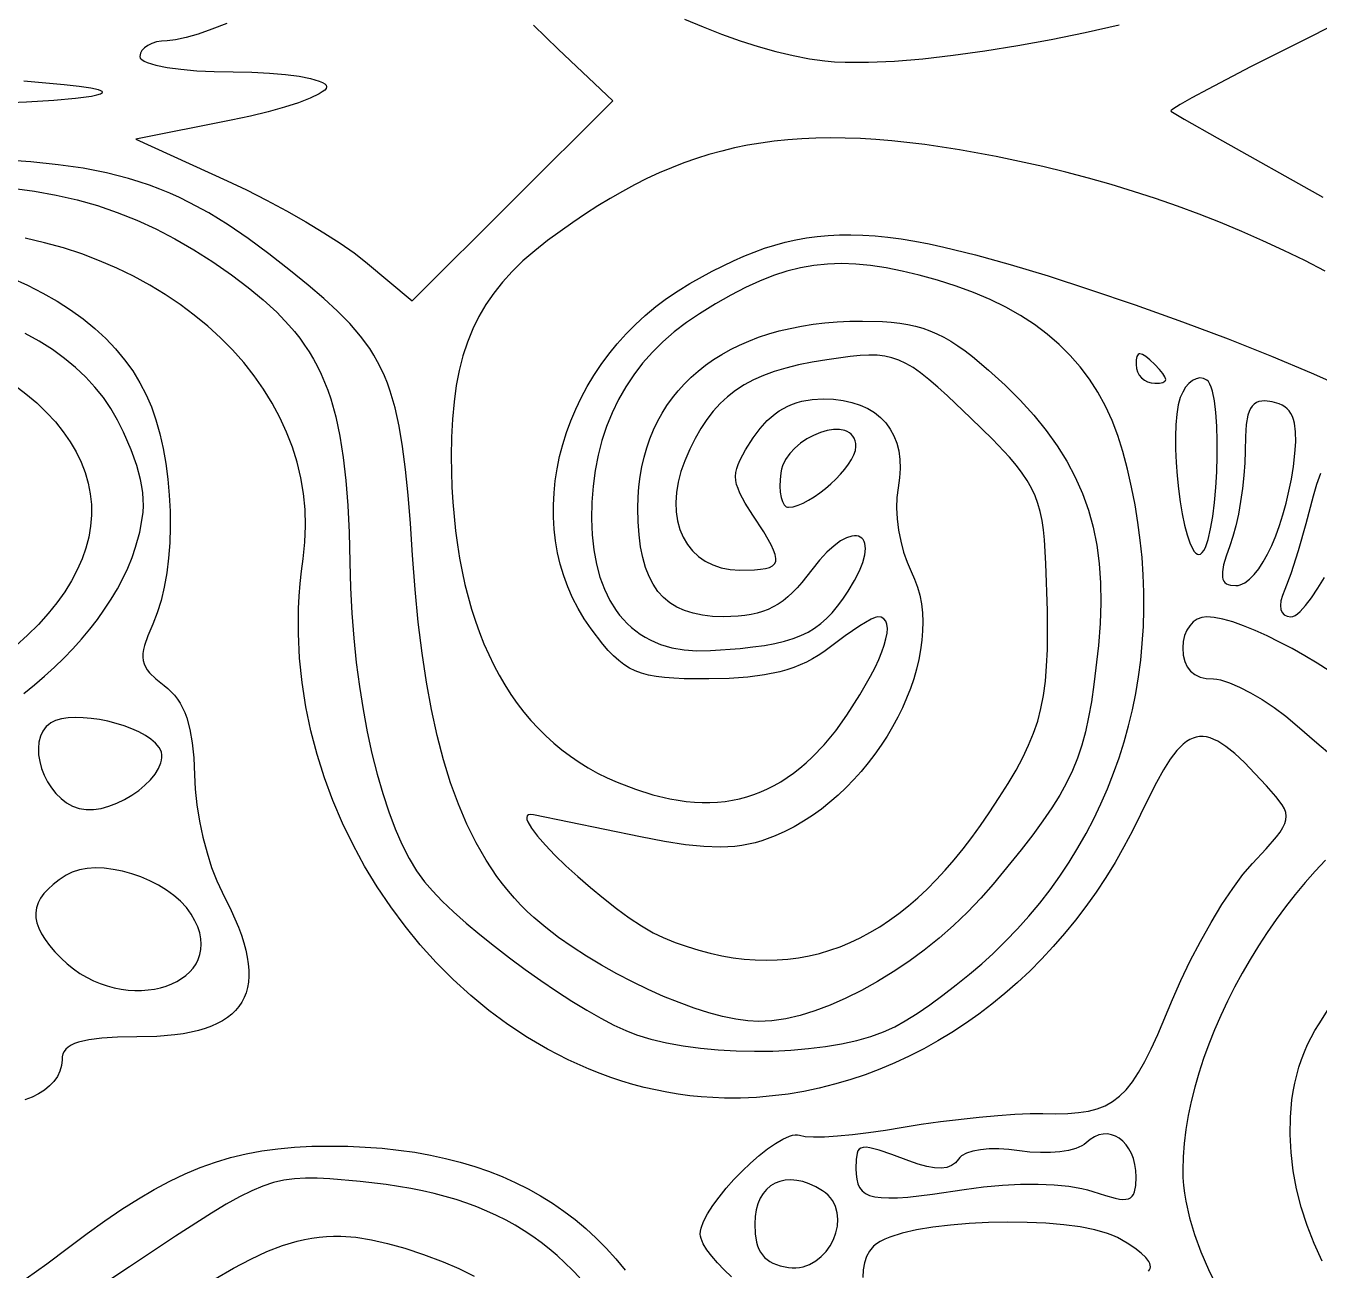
# Model space of a CAD drawing. Header units: millimetres. Extents: x -4.46 to 4.46, y -4.6 to 4.42.
# Drawn here: x 1.621 to 2.774, y -1.194 to -0.084 of the extents above; entities that cross this region are included whole.
import ezdxf

# ---------------------------------------------------------------- set-up
doc = ezdxf.new("R2010")
doc.units = ezdxf.units.MM

msp = doc.modelspace()

# ---------------------------------------------------------------- linework, layer by layer
at = {"flags": 128}
for points in [[(2.208296, -0.077831), (2.224797, -0.084803), (2.241345, -0.091246), (2.257793, -0.097093), (2.273993, -0.102281), (2.289796, -0.106743), (2.305054, -0.110415), (2.319618, -0.113232), (2.333341, -0.115128), (2.342028, -0.115862), (2.351443, -0.116299), (2.372286, -0.116315), (2.395524, -0.115243), (2.420808, -0.113151), (2.447791, -0.110107), (2.476124, -0.106177), (2.50546, -0.101429), (2.535451, -0.09593), (2.565749, -0.089748), (2.596006, -0.08295)], [(2.814966, -0.069353), (2.760216, -0.096961), (2.713237, -0.120514), (2.675319, -0.140272), (2.660968, -0.14808), (2.650335, -0.154162), (2.643905, -0.15826), (2.642417, -0.159484), (2.642161, -0.160114), (2.654003, -0.167115), (2.68352, -0.183879), (2.777786, -0.236656)], [(1.799832, -0.081815), (1.786591, -0.086948), (1.774388, -0.091168), (1.763474, -0.094348), (1.754106, -0.096362), (1.746536, -0.097086), (1.741651, -0.097399), (1.737095, -0.098239), (1.732968, -0.099547), (1.729367, -0.101267), (1.726394, -0.10334), (1.724147, -0.105711), (1.722726, -0.108321), (1.72223, -0.111114), (1.722657, -0.112542), (1.723912, -0.113928), (1.725954, -0.115263), (1.728741, -0.116542), (1.736392, -0.118902), (1.746537, -0.120954), (1.758853, -0.122644), (1.773013, -0.123919), (1.788692, -0.124723), (1.805564, -0.125003), (1.822303, -0.125272), (1.83792, -0.126043), (1.852072, -0.127262), (1.864418, -0.128876), (1.874615, -0.13083), (1.882321, -0.133071), (1.885134, -0.134282), (1.887196, -0.135545), (1.888465, -0.136852), (1.888897, -0.138197), (1.888455, -0.139627), (1.887159, -0.141187), (1.885052, -0.142862), (1.882178, -0.144638), (1.874303, -0.148425), (1.863885, -0.152428), (1.851271, -0.156523), (1.836813, -0.160586), (1.820859, -0.164495), (1.803758, -0.168128), (1.718619, -0.184878), (1.800286, -0.222128), (1.817541, -0.230319), (1.835283, -0.23934), (1.853005, -0.248894), (1.870202, -0.258687), (1.886368, -0.268421), (1.900997, -0.2778), (1.913582, -0.286528), (1.923619, -0.294308), (1.965286, -0.329239), (2.144355, -0.150683), (2.095439, -0.104531)], [(2.095439, -0.104531), (2.073527, -0.083148)], [(1.59277, -0.152962), (1.621094, -0.151721), (1.645367, -0.150204), (1.664927, -0.148461), (1.679108, -0.146541), (1.683973, -0.145529), (1.687245, -0.144492), (1.68884, -0.143435), (1.688982, -0.142901), (1.688675, -0.142364), (1.687546, -0.141708), (1.685466, -0.141026), (1.678569, -0.139588), (1.668223, -0.138061), (1.654665, -0.136457), (1.618866, -0.133062)], [(2.779943, -0.302827), (2.761527, -0.293363), (2.742978, -0.284296), (2.724288, -0.27562), (2.705451, -0.267331), (2.686458, -0.259426), (2.6673, -0.2519), (2.647972, -0.244748), (2.628464, -0.237966), (2.60877, -0.23155), (2.58888, -0.225496), (2.568789, -0.2198), (2.548487, -0.214456), (2.527968, -0.209462), (2.507222, -0.204812), (2.486244, -0.200503), (2.453521, -0.194536), (2.422529, -0.189859), (2.393116, -0.186498), (2.378955, -0.185321), (2.365133, -0.184483), (2.35163, -0.183989), (2.338428, -0.183842), (2.325508, -0.184045), (2.312851, -0.184602), (2.300438, -0.185516), (2.288251, -0.186792), (2.276271, -0.188432), (2.264478, -0.19044), (2.252855, -0.19282), (2.241382, -0.195575), (2.23004, -0.198708), (2.218811, -0.202224), (2.207676, -0.206125), (2.196616, -0.210416), (2.185611, -0.215099), (2.174644, -0.220179), (2.163696, -0.225658), (2.152747, -0.23154), (2.141779, -0.23783), (2.130774, -0.24453), (2.119711, -0.251643), (2.108573, -0.259174), (2.085994, -0.275503), (2.074568, -0.284505), (2.064075, -0.293631), (2.054489, -0.302941), (2.045781, -0.312494), (2.037925, -0.322351), (2.030895, -0.332572), (2.024664, -0.343218), (2.019204, -0.354348), (2.014489, -0.366023), (2.010493, -0.378303), (2.007188, -0.391248), (2.004547, -0.404919), (2.002544, -0.419375), (2.001151, -0.434677), (2.000343, -0.450884), (2.000091, -0.468058), (2.000255, -0.481902), (2.000719, -0.495463), (2.001482, -0.50874), (2.002544, -0.521728), (2.003902, -0.534427), (2.005555, -0.546834), (2.007503, -0.558945), (2.009744, -0.57076), (2.012276, -0.582275), (2.015099, -0.593488), (2.018212, -0.604396), (2.021612, -0.614998), (2.0253, -0.62529), (2.029273, -0.63527), (2.03353, -0.644936), (2.03807, -0.654286), (2.042893, -0.663316), (2.047996, -0.672025), (2.053378, -0.68041), (2.059039, -0.688469), (2.064977, -0.696199), (2.07119, -0.703598), (2.077678, -0.710663), (2.084439, -0.717392), (2.091472, -0.723783), (2.098776, -0.729833), (2.106349, -0.735539), (2.114191, -0.7409), (2.1223, -0.745912), (2.130674, -0.750574), (2.139314, -0.754883), (2.148216, -0.758836), (2.164398, -0.76506), (2.180048, -0.76998), (2.195184, -0.773589), (2.202565, -0.774901), (2.209824, -0.775884), (2.216963, -0.776536), (2.223984, -0.776858), (2.23089, -0.776849), (2.237683, -0.776508), (2.244365, -0.775834), (2.250937, -0.774827), (2.257403, -0.773487), (2.263765, -0.771812), (2.270024, -0.769802), (2.276183, -0.767456), (2.282244, -0.764774), (2.288209, -0.761755), (2.29408, -0.758398), (2.29986, -0.754704), (2.30555, -0.75067), (2.311154, -0.746297), (2.316672, -0.741584), (2.322108, -0.73653), (2.332739, -0.725398), (2.343066, -0.712895), (2.353105, -0.699017)], [(2.483564, -0.911572), (2.494636, -0.900748), (2.505249, -0.889636), (2.5154, -0.878245), (2.525086, -0.866585), (2.534307, -0.854661), (2.543058, -0.842484), (2.551339, -0.830061), (2.559148, -0.8174), (2.566482, -0.80451), (2.573338, -0.791398), (2.579716, -0.778074), (2.585612, -0.764545), (2.591025, -0.75082), (2.595953, -0.736907), (2.600393, -0.722813), (2.604343, -0.708548), (2.607802, -0.694119), (2.610766, -0.679535), (2.613235, -0.664804), (2.615205, -0.649935), (2.616675, -0.634934), (2.617642, -0.619812), (2.618105, -0.604575), (2.618062, -0.589232), (2.617509, -0.573792), (2.616446, -0.558263), (2.614869, -0.542652), (2.612777, -0.526968), (2.610168, -0.51122), (2.60704, -0.495415), (2.60339, -0.479562), (2.599216, -0.463669), (2.594797, -0.44948), (2.589632, -0.43595), (2.583712, -0.423068), (2.577027, -0.410828), (2.569569, -0.399221), (2.561329, -0.388237), (2.552296, -0.377868), (2.542463, -0.368107), (2.531819, -0.358944), (2.520356, -0.35037), (2.508064, -0.342378), (2.494935, -0.334958), (2.480959, -0.328103), (2.466126, -0.321803), (2.450428, -0.31605), (2.433855, -0.310836), (2.417701, -0.30638), (2.402449, -0.302694), (2.38799, -0.299794), (2.374212, -0.297695), (2.361004, -0.296413), (2.348255, -0.295964), (2.335853, -0.296363), (2.323689, -0.297626), (2.311649, -0.299768), (2.299625, -0.302805), (2.287504, -0.306753), (2.275175, -0.311627), (2.262528, -0.317443), (2.249451, -0.324216), (2.235833, -0.331962), (2.221564, -0.340697), (2.209949, -0.348518), (2.199065, -0.356852), (2.188916, -0.365692), (2.179505, -0.375032), (2.170835, -0.384866), (2.162909, -0.395188), (2.15573, -0.405991), (2.149303, -0.41727), (2.14363, -0.429018), (2.138714, -0.441229), (2.13456, -0.453896), (2.131169, -0.467014), (2.128546, -0.480575), (2.126693, -0.494575), (2.125615, -0.509007), (2.125314, -0.523864), (2.125851, -0.538127), (2.12728, -0.551555), (2.129584, -0.564129), (2.132745, -0.575831), (2.136748, -0.586641), (2.141574, -0.596542), (2.147208, -0.605513), (2.150322, -0.609645), (2.153631, -0.613537), (2.157134, -0.617188), (2.160828, -0.620596), (2.164711, -0.623756), (2.168782, -0.626669), (2.173037, -0.62933), (2.177474, -0.631738), (2.182093, -0.633891), (2.18689, -0.635786), (2.191863, -0.63742), (2.197011, -0.638792), (2.20782, -0.640739), (2.219302, -0.641607), (2.231439, -0.641378), (2.257818, -0.639339), (2.269212, -0.638092), (2.279535, -0.636639), (2.288881, -0.63494), (2.297344, -0.632952), (2.305019, -0.630636), (2.312001, -0.627951), (2.318384, -0.624854), (2.324262, -0.621307), (2.329731, -0.617267), (2.334884, -0.612694), (2.339816, -0.607547), (2.344621, -0.601785), (2.349394, -0.595367), (2.35423, -0.588253), (2.359961, -0.578807), (2.364276, -0.570242), (2.367256, -0.562605), (2.368984, -0.555944), (2.36954, -0.550305), (2.369007, -0.545736), (2.368358, -0.543868), (2.367466, -0.542285), (2.366343, -0.540994), (2.364999, -0.539999), (2.363444, -0.539308), (2.361688, -0.538926), (2.359741, -0.538859), (2.357613, -0.539113), (2.352857, -0.540607), (2.347502, -0.543456), (2.341628, -0.547707), (2.335318, -0.553408), (2.328654, -0.560607), (2.321716, -0.56935), (2.312992, -0.580428), (2.308753, -0.585211), (2.304547, -0.589516), (2.300337, -0.593364), (2.296085, -0.596773), (2.291756, -0.599764), (2.28731, -0.602357), (2.282712, -0.60457), (2.277924, -0.606425), (2.272909, -0.60794), (2.26763, -0.609135), (2.26205, -0.61003), (2.256132, -0.610645), (2.243133, -0.611114), (2.23332, -0.610782), (2.224248, -0.609773), (2.215901, -0.608069), (2.208264, -0.605651), (2.201324, -0.6025), (2.195064, -0.598598), (2.189471, -0.593925), (2.184529, -0.588463), (2.180224, -0.582193), (2.17654, -0.575097), (2.173464, -0.567156), (2.170981, -0.55835), (2.169075, -0.548662), (2.167731, -0.538072), (2.166936, -0.526563), (2.166675, -0.514114), (2.166897, -0.504534), (2.167561, -0.495192), (2.168661, -0.486094), (2.170192, -0.477243), (2.172149, -0.468643), (2.174527, -0.4603), (2.17732, -0.452216), (2.180524, -0.444397), (2.184133, -0.436846), (2.188142, -0.429569), (2.192546, -0.422569), (2.19734, -0.41585), (2.202518, -0.409418), (2.208076, -0.403275), (2.214009, -0.397427), (2.22031, -0.391878), (2.226976, -0.386632), (2.234, -0.381693), (2.241378, -0.377066), (2.249105, -0.372754), (2.257175, -0.368763), (2.265583, -0.365097), (2.274324, -0.361759), (2.283393, -0.358754), (2.292785, -0.356087), (2.302495, -0.353762), (2.312517, -0.351782), (2.322846, -0.350153), (2.333478, -0.348879), (2.344406, -0.347963), (2.355626, -0.34741), (2.367133, -0.347225), (2.384749, -0.347661), (2.39273, -0.348246), (2.400252, -0.349111), (2.407382, -0.350283), (2.414189, -0.351788), (2.420741, -0.353653), (2.427107, -0.355906), (2.433354, -0.358571), (2.439551, -0.361677), (2.445767, -0.365249), (2.452068, -0.369315), (2.458525, -0.373901), (2.465205, -0.379033), (2.479508, -0.391044), (2.494199, -0.404467), (2.507633, -0.417858), (2.519833, -0.43128), (2.530825, -0.444794), (2.540634, -0.458462), (2.549284, -0.472347), (2.556799, -0.486509), (2.563204, -0.50101), (2.568524, -0.515912), (2.572784, -0.531277), (2.576008, -0.547166), (2.578221, -0.563642), (2.579447, -0.580766), (2.579711, -0.598599), (2.579038, -0.617204), (2.577452, -0.636642), (2.573426, -0.671699), (2.571216, -0.686898), (2.568747, -0.700835), (2.565921, -0.713732), (2.562642, -0.725806), (2.558813, -0.737279), (2.554338, -0.748369), (2.549119, -0.759296), (2.543061, -0.77028), (2.536066, -0.78154), (2.528038, -0.793296), (2.51888, -0.805767), (2.508496, -0.819174), (2.483661, -0.849669), (2.472566, -0.862366), (2.460753, -0.874658), (2.448319, -0.886488), (2.435362, -0.897799), (2.421979, -0.908534), (2.408268, -0.918635), (2.394326, -0.928045), (2.380251, -0.936708), (2.36614, -0.944565), (2.352091, -0.95156), (2.3382, -0.957636), (2.324567, -0.962736), (2.311288, -0.966802), (2.29846, -0.969776), (2.286181, -0.971603), (2.280279, -0.972068), (2.27455, -0.972225), (2.26472, -0.971706), (2.253894, -0.970193), (2.242209, -0.967746), (2.229799, -0.96443), (2.216801, -0.960307), (2.20335, -0.955439), (2.189584, -0.94989), (2.175636, -0.943721), (2.161645, -0.936997), (2.147744, -0.929778), (2.134071, -0.922129), (2.120761, -0.914112), (2.107949, -0.905789), (2.095773, -0.897223), (2.084368, -0.888477), (2.073869, -0.879614), (2.067898, -0.874097), (2.062112, -0.868339), (2.056509, -0.862332), (2.051088, -0.856073), (2.045845, -0.849555), (2.04078, -0.842773), (2.031177, -0.828397), (2.022262, -0.812902), (2.014021, -0.796244), (2.006441, -0.77838), (1.999506, -0.759268), (1.993203, -0.738865), (1.987517, -0.717127), (1.982433, -0.694011), (1.977937, -0.669475), (1.974016, -0.643476), (1.970653, -0.61597), (1.967836, -0.586914), (1.96555, -0.556267), (1.963609, -0.527914), (1.961558, -0.502483), (1.959282, -0.479704), (1.956665, -0.459309), (1.953591, -0.441027), (1.949945, -0.424588), (1.945611, -0.409725), (1.94315, -0.402799), (1.940473, -0.396166), (1.937567, -0.389792), (1.934416, -0.383643), (1.931007, -0.377685), (1.927324, -0.371885), (1.919082, -0.360625), (1.909573, -0.349591), (1.898683, -0.338515), (1.886295, -0.327126), (1.872293, -0.315157), (1.856564, -0.302336), (1.837273, -0.287231), (1.818874, -0.273658), (1.801099, -0.261539), (1.78368, -0.250798), (1.766352, -0.241357), (1.757637, -0.237101), (1.748845, -0.233141), (1.739941, -0.229467), (1.730893, -0.226071), (1.721667, -0.222943), (1.712228, -0.220072), (1.692584, -0.215067), (1.671692, -0.210978), (1.649285, -0.207728), (1.625097, -0.205242), (1.598859, -0.203442)], [(1.60846, -0.228725), (1.62833, -0.231351), (1.647551, -0.234798), (1.666201, -0.239088), (1.684356, -0.244239), (1.702095, -0.250271), (1.719492, -0.257204), (1.736626, -0.265057), (1.753573, -0.273851), (1.770411, -0.283605), (1.787215, -0.294339), (1.804064, -0.306072), (1.818897, -0.317243), (1.832327, -0.32832), (1.844418, -0.339462), (1.855237, -0.350827), (1.860189, -0.356643), (1.864847, -0.362575), (1.86922, -0.368642), (1.873315, -0.374865), (1.877141, -0.381262), (1.880706, -0.387855), (1.884017, -0.394662), (1.887084, -0.401704), (1.889915, -0.409001), (1.892516, -0.416572), (1.897067, -0.432617), (1.900802, -0.449997), (1.903786, -0.468873), (1.906085, -0.489402), (1.907764, -0.511745), (1.908887, -0.536058), (1.909522, -0.562503), (1.910155, -0.585315), (1.911358, -0.607884), (1.91311, -0.63012), (1.915389, -0.651931), (1.918174, -0.673227), (1.921445, -0.693917), (1.925179, -0.713911), (1.929355, -0.733117), (1.933953, -0.751446), (1.938951, -0.768806), (1.944327, -0.785106), (1.950061, -0.800257), (1.956131, -0.814166), (1.962516, -0.826745), (1.969195, -0.837901), (1.976147, -0.847544), (1.983312, -0.855843), (1.992046, -0.864858), (2.002147, -0.874443), (2.013411, -0.884452), (2.025634, -0.894736), (2.038613, -0.905151), (2.052145, -0.915548), (2.066027, -0.925781), (2.080055, -0.935702), (2.094026, -0.945165), (2.107737, -0.954024), (2.120985, -0.96213), (2.133565, -0.969338), (2.145275, -0.9755), (2.155912, -0.98047), (2.165272, -0.9841), (2.178256, -0.987988), (2.19221, -0.991273), (2.206967, -0.993963), (2.222361, -0.996061), (2.238223, -0.997573), (2.254388, -0.998504), (2.270686, -0.998859), (2.286952, -0.998643), (2.303019, -0.997862), (2.318718, -0.99652), (2.333883, -0.994623), (2.348346, -0.992176), (2.361941, -0.989184), (2.3745, -0.985652), (2.385856, -0.981585), (2.395841, -0.976989), (2.405151, -0.971703), (2.415653, -0.965055), (2.426988, -0.957312), (2.438796, -0.948744), (2.450717, -0.939618), (2.462392, -0.930202), (2.473461, -0.920764), (2.483564, -0.911572)], [(2.249977, -1.200029), (2.24347, -1.193947), (2.237574, -1.187783), (2.23243, -1.181718), (2.228181, -1.175932), (2.22497, -1.170604), (2.222939, -1.165915), (2.22241, -1.163866), (2.22223, -1.162044), (2.222432, -1.159535), (2.223023, -1.156788), (2.225284, -1.150668), (2.228834, -1.143861), (2.233493, -1.136547), (2.239083, -1.128903), (2.245426, -1.121106), (2.252342, -1.113335), (2.259654, -1.105767), (2.267181, -1.098579), (2.274746, -1.09195), (2.28217, -1.086058), (2.289273, -1.08108), (2.295878, -1.077193), (2.301805, -1.074577), (2.304458, -1.0738), (2.306875, -1.073408), (2.309034, -1.073421), (2.310911, -1.073864), (2.315753, -1.074853), (2.323265, -1.075245), (2.33307, -1.075069), (2.344789, -1.074357), (2.358043, -1.073137), (2.372454, -1.071438), (2.387642, -1.069291), (2.40323, -1.066725), (2.419476, -1.064054), (2.436551, -1.061605), (2.471143, -1.057579), (2.487638, -1.056103), (2.502918, -1.055053), (2.516471, -1.05448), (2.527786, -1.054433), (2.539591, -1.054562), (2.550235, -1.05431), (2.559837, -1.053574), (2.568515, -1.052251), (2.576386, -1.050236), (2.58357, -1.047426), (2.590184, -1.043717), (2.596346, -1.039004), (2.602175, -1.033186), (2.607789, -1.026157), (2.613305, -1.017814), (2.618842, -1.008052), (2.624519, -0.99677), (2.630452, -0.983861), (2.643564, -0.952753), (2.650929, -0.935747), (2.659322, -0.918271), (2.668448, -0.900822), (2.678015, -0.883899), (2.68773, -0.867999), (2.697302, -0.85362), (2.706436, -0.841261), (2.714841, -0.831419), (2.727268, -0.818099), (2.736317, -0.807639), (2.739619, -0.803242), (2.742129, -0.799272), (2.743865, -0.795636), (2.744845, -0.792235), (2.745085, -0.788976), (2.744603, -0.785762), (2.743417, -0.782498), (2.741544, -0.779087), (2.735809, -0.771446), (2.727536, -0.762072), (2.717173, -0.750863), (2.707741, -0.741252), (2.699134, -0.733261), (2.691248, -0.726916), (2.68398, -0.72224), (2.680545, -0.720535), (2.677225, -0.719256), (2.674008, -0.718406), (2.67088, -0.717989), (2.667828, -0.718006), (2.66484, -0.718461), (2.661901, -0.719357), (2.659, -0.720697), (2.656123, -0.722484), (2.653258, -0.724721), (2.65039, -0.72741), (2.647508, -0.730555), (2.641647, -0.738225), (2.635571, -0.747752), (2.629175, -0.759163), (2.622355, -0.772479), (2.615008, -0.787725), (2.607863, -0.802277), (2.600314, -0.816478), (2.592375, -0.830322), (2.584055, -0.8438), (2.575368, -0.856905), (2.566324, -0.869628), (2.556935, -0.881961), (2.547213, -0.893897), (2.537169, -0.905428), (2.526815, -0.916546), (2.516162, -0.927242), (2.505223, -0.93751), (2.494007, -0.947341), (2.482529, -0.956727), (2.470797, -0.96566), (2.458826, -0.974133), (2.446625, -0.982137), (2.434207, -0.989665), (2.421582, -0.996709), (2.408764, -1.003261), (2.395763, -1.009312), (2.382591, -1.014856), (2.369259, -1.019883), (2.355779, -1.024387), (2.342163, -1.028359), (2.328423, -1.031792), (2.314569, -1.034677), (2.300613, -1.037007), (2.286568, -1.038773), (2.272444, -1.039968), (2.258254, -1.040585), (2.244008, -1.040614), (2.233548, -1.040246), (2.223146, -1.039538), (2.212805, -1.038496), (2.20253, -1.037125), (2.192324, -1.03543), (2.182194, -1.033418), (2.172142, -1.031092), (2.162172, -1.02846), (2.15229, -1.025525), (2.1425, -1.022295), (2.132805, -1.018773), (2.12321, -1.014967), (2.104336, -1.00652), (2.085914, -0.996997), (2.067978, -0.986442), (2.05056, -0.974899), (2.033696, -0.962411), (2.01742, -0.949022), (2.001765, -0.934776), (1.986767, -0.919717), (1.972458, -0.903888), (1.958874, -0.887333), (1.946049, -0.870095), (1.934015, -0.852219), (1.922809, -0.833748), (1.912463, -0.814725), (1.903013, -0.795195), (1.894492, -0.775201), (1.886934, -0.754787), (1.880373, -0.733997), (1.874844, -0.712873), (1.870381, -0.691461), (1.867018, -0.669803), (1.864789, -0.647944), (1.863728, -0.625927), (1.863647, -0.614872), (1.86387, -0.603795), (1.864402, -0.5927), (1.865248, -0.581593), (1.866411, -0.570479), (1.867897, -0.559364), (1.869557, -0.544625), (1.870166, -0.530016), (1.869748, -0.515559), (1.86833, -0.501277), (1.865939, -0.487193), (1.862601, -0.473329), (1.858341, -0.459708), (1.853186, -0.446353), (1.847163, -0.433287), (1.840296, -0.420532), (1.832614, -0.408112), (1.82414, -0.396049), (1.814903, -0.384365), (1.804928, -0.373084), (1.794241, -0.362228), (1.782869, -0.35182), (1.770837, -0.341884), (1.758173, -0.33244), (1.744901, -0.323513), (1.731048, -0.315125), (1.716641, -0.307299), (1.701705, -0.300058), (1.686268, -0.293424), (1.670354, -0.28742), (1.65399, -0.28207), (1.637203, -0.277395), (1.620018, -0.273418)], [(2.353105, -0.699017), (2.364755, -0.680936), (2.374255, -0.664264), (2.378168, -0.656553), (2.381507, -0.64931), (2.384261, -0.642574), (2.386416, -0.636383), (2.387961, -0.630776), (2.388884, -0.625791), (2.389172, -0.621467), (2.388814, -0.617843), (2.387797, -0.614957), (2.38611, -0.612848), (2.38374, -0.611554), (2.380675, -0.611114), (2.3783, -0.611681), (2.374692, -0.613306), (2.364487, -0.619274), (2.351491, -0.628106), (2.337133, -0.638892), (2.33237, -0.642442), (2.327439, -0.645728), (2.322319, -0.648753), (2.316993, -0.651523), (2.31144, -0.654043), (2.305641, -0.656317), (2.299578, -0.658351), (2.29323, -0.66015), (2.279606, -0.663062), (2.264613, -0.665093), (2.2481, -0.666282), (2.229911, -0.666669), (2.208006, -0.666403), (2.1987, -0.666), (2.190348, -0.665357), (2.18284, -0.664426), (2.176069, -0.663163), (2.169926, -0.661519), (2.164303, -0.659451), (2.159091, -0.65691), (2.154181, -0.653852), (2.149466, -0.65023), (2.144837, -0.645998), (2.140184, -0.641109), (2.135401, -0.635518), (2.125008, -0.622044), (2.118806, -0.613061), (2.113251, -0.603789), (2.108338, -0.594253), (2.104059, -0.584478), (2.100406, -0.574488), (2.097373, -0.564308), (2.094953, -0.553963), (2.093139, -0.543476), (2.091924, -0.532874), (2.0913, -0.522181), (2.091261, -0.51142), (2.091799, -0.500618), (2.092908, -0.489798), (2.09458, -0.478985), (2.096809, -0.468204), (2.099588, -0.45748), (2.102909, -0.446837), (2.106765, -0.4363), (2.111149, -0.425893), (2.116055, -0.415641), (2.121475, -0.405569), (2.127402, -0.395702), (2.13383, -0.386064), (2.14075, -0.376679), (2.148157, -0.367573), (2.156042, -0.35877), (2.1644, -0.350295), (2.173223, -0.342172), (2.182503, -0.334426), (2.192235, -0.327082), (2.20241, -0.320164), (2.213022, -0.313697), (2.232798, -0.302808), (2.251825, -0.293461), (2.261153, -0.289371), (2.270408, -0.285672), (2.279628, -0.282366), (2.288851, -0.279455), (2.298115, -0.276941), (2.307458, -0.274826), (2.316919, -0.27311), (2.326536, -0.271798), (2.336346, -0.270889), (2.346388, -0.270386), (2.356699, -0.270291), (2.367319, -0.270605), (2.378284, -0.271331), (2.389634, -0.27247), (2.401405, -0.274024), (2.413637, -0.275996), (2.426368, -0.278385), (2.439635, -0.281196), (2.46793, -0.288086), (2.498828, -0.29668), (2.532634, -0.306994), (2.569653, -0.319041), (2.610189, -0.332836), (2.652421, -0.347878), (2.693265, -0.36324), (2.731845, -0.378545), (2.767287, -0.393414), (2.798718, -0.407469)], [(1.607547, -0.30871), (1.62199, -0.315281), (1.635627, -0.322235), (1.648459, -0.329574), (1.660487, -0.3373), (1.671714, -0.345412), (1.682142, -0.353913), (1.691771, -0.362803), (1.700604, -0.372085), (1.708643, -0.381758), (1.715888, -0.391824), (1.722343, -0.402285), (1.728008, -0.413142), (1.732591, -0.423834), (1.73663, -0.435455), (1.740121, -0.447864), (1.743059, -0.460923), (1.745441, -0.474492), (1.747263, -0.488433), (1.74852, -0.502605), (1.749209, -0.516871), (1.749326, -0.53109), (1.748867, -0.545124), (1.747827, -0.558833), (1.746203, -0.572079), (1.743991, -0.584722), (1.741187, -0.596623), (1.737786, -0.607642), (1.733786, -0.617642), (1.729332, -0.628031), (1.726378, -0.636697), (1.725484, -0.640495), (1.72499, -0.643996), (1.724903, -0.647244), (1.725232, -0.650284), (1.725985, -0.65316), (1.72717, -0.655917), (1.728796, -0.658599), (1.73087, -0.661251), (1.736396, -0.666642), (1.743814, -0.672447), (1.747153, -0.675099), (1.750253, -0.678), (1.753117, -0.681164), (1.755751, -0.684603), (1.758158, -0.688331), (1.760343, -0.69236), (1.76231, -0.696704), (1.764064, -0.701374), (1.766948, -0.711749), (1.769032, -0.723588), (1.770351, -0.736994), (1.770939, -0.752072), (1.771598, -0.765118), (1.773154, -0.779043), (1.775506, -0.793416), (1.778551, -0.807807), (1.782188, -0.821785), (1.786315, -0.834922), (1.790831, -0.846786), (1.795633, -0.856947), (1.803775, -0.873126), (1.810236, -0.888158), (1.812833, -0.895247), (1.815007, -0.902056), (1.816757, -0.908584), (1.818081, -0.914835), (1.818979, -0.920809), (1.819449, -0.926509), (1.819491, -0.931936), (1.819102, -0.937092), (1.818283, -0.94198), (1.817032, -0.9466), (1.815348, -0.950955), (1.81323, -0.955046), (1.810677, -0.958875), (1.807688, -0.962445), (1.804262, -0.965756), (1.800397, -0.96881), (1.796093, -0.97161), (1.791349, -0.974157), (1.786163, -0.976453), (1.780535, -0.9785), (1.774464, -0.980299), (1.767947, -0.981853), (1.760985, -0.983162), (1.753576, -0.984229), (1.737414, -0.985645), (1.719452, -0.986114), (1.702436, -0.986371), (1.688241, -0.987178), (1.676697, -0.988586), (1.667635, -0.990647), (1.66398, -0.991939), (1.660883, -0.993413), (1.65832, -0.995077), (1.656271, -0.996936), (1.654714, -0.998998), (1.653629, -1.001268), (1.652993, -1.003754), (1.652786, -1.006461), (1.652312, -1.011691), (1.650923, -1.016658), (1.648668, -1.02134), (1.645594, -1.025716), (1.64175, -1.029764), (1.637185, -1.033464), (1.631947, -1.036792), (1.626084, -1.039728), (1.619645, -1.042251)], [(1.618798, -0.679508), (1.628129, -0.672), (1.637189, -0.664239), (1.645953, -0.656244), (1.654393, -0.648035), (1.662485, -0.63963), (1.670201, -0.631048), (1.677517, -0.622309), (1.684405, -0.613432), (1.690841, -0.604435), (1.696797, -0.595338), (1.702248, -0.58616), (1.707168, -0.57692), (1.711531, -0.567637), (1.71531, -0.558329), (1.71848, -0.549017), (1.722121, -0.535756), (1.724439, -0.523583), (1.725085, -0.517753), (1.725381, -0.512016), (1.725321, -0.50631), (1.724899, -0.500576), (1.724107, -0.494753), (1.72294, -0.488783), (1.719455, -0.476157), (1.714392, -0.462219), (1.707702, -0.446489), (1.702428, -0.435728), (1.69644, -0.425441), (1.689713, -0.415611), (1.682224, -0.406221), (1.673949, -0.397258), (1.664865, -0.388703), (1.654948, -0.380541), (1.644175, -0.372756), (1.632521, -0.365332), (1.619963, -0.358254)], [(2.480022, -0.786183), (2.489011, -0.772458), (2.496976, -0.759792), (2.50397, -0.747954), (2.510046, -0.736711), (2.515257, -0.725831), (2.519655, -0.715081), (2.523293, -0.704229), (2.526225, -0.693043), (2.528502, -0.681289), (2.530178, -0.668735), (2.531306, -0.655149), (2.531938, -0.640299), (2.532127, -0.623951), (2.531925, -0.605873), (2.530564, -0.5636), (2.529341, -0.542608), (2.528412, -0.533492), (2.52718, -0.525117), (2.525576, -0.51735), (2.52353, -0.510057), (2.520974, -0.503104), (2.51784, -0.496359), (2.514057, -0.489686), (2.509557, -0.482953), (2.504272, -0.476025), (2.498132, -0.46877), (2.483012, -0.45274), (2.463647, -0.433794), (2.44287, -0.414118), (2.434091, -0.406139), (2.426157, -0.399307), (2.4189, -0.393554), (2.412149, -0.388812), (2.405735, -0.385011), (2.399489, -0.382083), (2.39324, -0.379959), (2.386819, -0.378571), (2.380056, -0.37785), (2.372782, -0.377728), (2.364826, -0.378135), (2.356019, -0.379004), (2.335175, -0.38185), (2.322116, -0.383987), (2.309981, -0.38642), (2.298717, -0.389188), (2.288275, -0.392325), (2.278602, -0.395867), (2.269648, -0.399852), (2.261362, -0.404315), (2.253694, -0.409293), (2.246591, -0.414821), (2.240004, -0.420936), (2.233882, -0.427674), (2.228173, -0.435071), (2.222826, -0.443163), (2.217791, -0.451987), (2.213017, -0.461579), (2.208452, -0.471975), (2.204937, -0.481623), (2.202433, -0.491065), (2.200912, -0.500244), (2.200345, -0.509101), (2.200703, -0.517581), (2.201957, -0.525625), (2.204079, -0.533175), (2.207039, -0.540175), (2.210809, -0.546566), (2.215359, -0.552292), (2.220662, -0.557294), (2.226687, -0.561516), (2.233406, -0.5649), (2.24079, -0.567388), (2.248811, -0.568923), (2.257439, -0.569447), (2.270749, -0.569187), (2.276052, -0.56878), (2.280471, -0.568116), (2.284018, -0.56714), (2.286706, -0.5658), (2.288549, -0.564039), (2.28956, -0.561805), (2.289751, -0.559042), (2.289137, -0.555697), (2.287728, -0.551714), (2.28554, -0.547041), (2.278874, -0.535403), (2.269244, -0.52035), (2.262464, -0.50964), (2.257626, -0.500763), (2.255936, -0.496819), (2.254733, -0.493101), (2.254017, -0.489533), (2.253789, -0.486037), (2.254049, -0.482536), (2.254797, -0.478953), (2.256034, -0.475209), (2.25776, -0.471229), (2.262681, -0.462248), (2.269564, -0.451392), (2.275581, -0.443121), (2.282048, -0.436005), (2.288996, -0.430029), (2.292658, -0.427463), (2.296452, -0.425176), (2.300381, -0.423166), (2.304448, -0.42143), (2.308658, -0.419967), (2.313013, -0.418774), (2.322176, -0.417193), (2.331966, -0.416669), (2.341105, -0.417027), (2.349655, -0.418087), (2.357601, -0.419831), (2.364928, -0.42224), (2.37162, -0.425296), (2.37766, -0.428978), (2.383034, -0.43327), (2.387725, -0.438152), (2.391718, -0.443605), (2.394996, -0.449611), (2.397544, -0.45615), (2.399347, -0.463205), (2.400388, -0.470755), (2.400652, -0.478783), (2.400123, -0.48727), (2.398786, -0.496197), (2.397709, -0.50458), (2.397449, -0.513839), (2.397957, -0.523667), (2.399185, -0.53376), (2.401087, -0.54381), (2.403614, -0.553514), (2.406719, -0.562564), (2.410355, -0.570656), (2.413509, -0.577483), (2.41608, -0.584607), (2.418082, -0.592002), (2.419528, -0.599641), (2.420432, -0.607499), (2.420807, -0.615548), (2.420667, -0.623763), (2.420025, -0.632119), (2.418894, -0.640588), (2.417289, -0.649145), (2.415222, -0.657763), (2.412706, -0.666417), (2.409756, -0.675079), (2.406385, -0.683725), (2.402605, -0.692328), (2.398432, -0.700862), (2.393877, -0.709301), (2.388954, -0.717618), (2.383678, -0.725788), (2.378061, -0.733784), (2.372116, -0.74158), (2.365858, -0.74915), (2.359299, -0.756469), (2.352453, -0.763509), (2.345333, -0.770245), (2.337954, -0.776651), (2.330328, -0.7827), (2.322468, -0.788366), (2.314389, -0.793624), (2.306103, -0.798447), (2.297624, -0.802809), (2.288966, -0.806683), (2.277161, -0.811031), (2.271294, -0.812747), (2.265374, -0.814159), (2.259343, -0.815266), (2.253142, -0.81607), (2.246714, -0.816571), (2.240001, -0.816768), (2.225488, -0.816256), (2.209138, -0.814537), (2.190489, -0.811613), (2.169077, -0.807489), (2.07355, -0.788003), (2.07093, -0.78771), (2.069062, -0.787988), (2.067911, -0.788804), (2.067442, -0.790123), (2.067621, -0.791914), (2.068412, -0.794142), (2.07169, -0.799782), (2.076998, -0.806776), (2.084055, -0.814861), (2.092583, -0.823772), (2.1023, -0.833244), (2.112927, -0.843013), (2.124184, -0.852814), (2.135793, -0.862383), (2.147471, -0.871454), (2.158941, -0.879763), (2.169923, -0.887047), (2.180135, -0.893039), (2.1893, -0.897475), (2.199929, -0.901693), (2.210452, -0.905418), (2.220868, -0.908648), (2.231179, -0.911385), (2.241384, -0.913627), (2.251486, -0.915374), (2.261484, -0.916626), (2.271379, -0.917383), (2.281173, -0.917644), (2.290865, -0.917409), (2.300457, -0.916678), (2.309949, -0.91545), (2.319343, -0.913726), (2.328638, -0.911504), (2.337836, -0.908785), (2.346937, -0.905569), (2.355942, -0.901854), (2.364852, -0.897641), (2.373668, -0.89293), (2.38239, -0.88772), (2.391019, -0.882011), (2.399556, -0.875802), (2.408001, -0.869094), (2.416356, -0.861885), (2.424621, -0.854176), (2.432797, -0.845967), (2.440885, -0.837257), (2.448884, -0.828046), (2.456797, -0.818333), (2.464624, -0.808119), (2.472365, -0.797402), (2.480022, -0.786183)], [(2.611119, -0.386114), (2.611459, -0.389462), (2.612434, -0.392585), (2.613976, -0.395416), (2.616015, -0.397885), (2.618484, -0.399924), (2.621314, -0.401465), (2.624438, -0.40244), (2.627786, -0.402781), (2.632038, -0.402596), (2.635075, -0.401999), (2.636897, -0.400924), (2.637353, -0.400187), (2.637504, -0.399307), (2.636897, -0.397082), (2.635075, -0.394185), (2.632038, -0.39055), (2.627786, -0.386114), (2.623349, -0.381862), (2.619715, -0.378825), (2.616818, -0.377003), (2.614593, -0.376395), (2.613713, -0.376547), (2.612976, -0.377003), (2.611901, -0.378825), (2.611304, -0.381862), (2.611119, -0.386114)], [(2.674258, -0.399878), (2.671189, -0.398419), (2.667953, -0.398063), (2.664648, -0.398746), (2.661371, -0.400404), (2.658219, -0.402972), (2.655291, -0.406388), (2.652684, -0.410586), (2.650494, -0.415503), (2.648639, -0.42215), (2.647323, -0.430361), (2.646513, -0.439862), (2.646176, -0.450377), (2.646281, -0.461631), (2.646793, -0.473349), (2.64768, -0.485256), (2.648911, -0.497077), (2.650451, -0.508538), (2.652268, -0.519363), (2.65433, -0.529277), (2.656603, -0.538005), (2.659056, -0.545272), (2.661655, -0.550803), (2.662999, -0.552832), (2.664367, -0.554324), (2.665756, -0.555244), (2.667161, -0.555558), (2.668697, -0.555143), (2.670172, -0.553932), (2.671583, -0.551976), (2.672928, -0.549325), (2.675409, -0.542145), (2.677598, -0.532798), (2.679475, -0.521692), (2.681023, -0.509233), (2.682221, -0.49583), (2.683053, -0.48189), (2.683499, -0.467819), (2.683541, -0.454025), (2.683159, -0.440915), (2.682337, -0.428896), (2.681054, -0.418376), (2.679292, -0.409761), (2.678226, -0.406296), (2.677033, -0.403459), (2.675711, -0.401303), (2.674258, -0.399878)], [(1.610169, -0.40403), (1.620627, -0.412065), (1.630232, -0.420299), (1.638983, -0.428722), (1.646877, -0.43732), (1.653913, -0.446082), (1.660089, -0.454996), (1.665402, -0.464049), (1.669853, -0.473229), (1.673437, -0.482525), (1.676155, -0.491924), (1.678003, -0.501414), (1.67898, -0.510983), (1.679085, -0.520619), (1.678315, -0.53031), (1.676669, -0.540043), (1.674145, -0.549807), (1.670741, -0.55959), (1.666455, -0.569378), (1.661286, -0.579161), (1.655231, -0.588927), (1.648289, -0.598662), (1.640459, -0.608355), (1.631738, -0.617994), (1.622124, -0.627567), (1.611616, -0.637061)], [(2.752814, -0.465544), (2.753553, -0.454967), (2.753457, -0.445985), (2.752479, -0.438487), (2.751643, -0.43526), (2.750569, -0.432362), (2.749249, -0.42978), (2.747679, -0.4275), (2.745851, -0.425507), (2.743761, -0.423789), (2.741401, -0.42233), (2.738766, -0.421118), (2.732647, -0.419378), (2.726024, -0.418581), (2.723188, -0.418691), (2.720652, -0.419172), (2.7184, -0.420053), (2.716418, -0.421357), (2.714692, -0.423111), (2.713208, -0.42534), (2.711951, -0.42807), (2.710908, -0.431326), (2.709407, -0.439522), (2.708589, -0.450133), (2.708341, -0.463364), (2.708065, -0.473876), (2.707272, -0.48509), (2.70602, -0.496658), (2.704362, -0.508235), (2.702356, -0.519475), (2.700056, -0.530032), (2.697519, -0.539559), (2.6948, -0.547711), (2.691442, -0.557101), (2.689194, -0.564826), (2.688075, -0.571013), (2.688102, -0.575789), (2.688551, -0.577688), (2.689294, -0.579282), (2.690333, -0.580587), (2.691671, -0.581619), (2.693309, -0.582394), (2.69525, -0.582928), (2.70005, -0.583336), (2.702064, -0.583172), (2.704097, -0.582688), (2.708203, -0.580792), (2.712331, -0.577725), (2.71645, -0.573562), (2.720525, -0.568378), (2.724523, -0.562249), (2.728409, -0.55525), (2.73215, -0.547456), (2.735713, -0.538943), (2.739063, -0.529786), (2.742167, -0.52006), (2.744991, -0.509842), (2.747501, -0.499206), (2.749664, -0.488227), (2.751446, -0.476982), (2.752814, -0.465544)], [(2.361119, -0.459308), (2.36094, -0.456516), (2.360419, -0.454027), (2.359577, -0.451835), (2.358436, -0.449931), (2.357018, -0.448307), (2.355345, -0.446956), (2.353438, -0.445871), (2.351321, -0.445044), (2.346541, -0.444132), (2.341179, -0.444159), (2.335411, -0.445065), (2.329412, -0.446787), (2.323359, -0.449266), (2.317425, -0.452439), (2.311788, -0.456246), (2.306621, -0.460625), (2.302101, -0.465515), (2.298403, -0.470855), (2.295702, -0.476585), (2.294781, -0.479576), (2.294175, -0.482642), (2.293519, -0.488908), (2.293355, -0.494738), (2.293656, -0.500005), (2.294392, -0.504581), (2.295534, -0.50834), (2.297055, -0.511155), (2.298927, -0.5129), (2.299984, -0.513331), (2.301119, -0.513447), (2.305105, -0.512902), (2.309467, -0.511609), (2.314119, -0.509649), (2.318973, -0.507099), (2.32394, -0.50404), (2.328935, -0.500549), (2.333869, -0.496707), (2.338656, -0.492591), (2.343206, -0.488281), (2.347434, -0.483856), (2.351251, -0.479395), (2.35457, -0.474976), (2.357304, -0.47068), (2.359365, -0.466583), (2.360666, -0.462766), (2.361119, -0.459308)], [(2.775579, -0.483423), (2.772196, -0.493035), (2.76923, -0.503475), (2.762619, -0.528316), (2.755614, -0.552308), (2.749049, -0.572717), (2.743758, -0.586808), (2.741669, -0.592231), (2.740386, -0.59704), (2.739902, -0.6012), (2.740209, -0.60468), (2.741301, -0.607444), (2.743168, -0.609461), (2.745805, -0.610695), (2.749202, -0.611114), (2.750984, -0.610812), (2.752947, -0.609928), (2.755075, -0.608493), (2.757352, -0.606538), (2.762296, -0.601197), (2.767653, -0.594155), (2.7733, -0.585665), (2.779113, -0.57598)], [(2.783339, -0.659432), (2.772626, -0.652571), (2.761567, -0.645929), (2.750331, -0.639598), (2.739084, -0.633669), (2.727995, -0.628234), (2.717232, -0.623384), (2.706962, -0.619211), (2.697354, -0.615806), (2.688575, -0.61326), (2.680792, -0.611666), (2.674175, -0.611114), (2.669774, -0.611661), (2.665717, -0.613239), (2.662079, -0.61575), (2.658933, -0.619096), (2.656356, -0.623181), (2.654423, -0.627907), (2.653207, -0.633176), (2.652786, -0.638892), (2.653219, -0.645353), (2.654515, -0.650972), (2.656668, -0.655743), (2.659671, -0.659661), (2.66352, -0.662718), (2.668208, -0.664909), (2.673729, -0.666228), (2.680077, -0.666669), (2.683104, -0.666886), (2.68653, -0.66752), (2.694421, -0.669957), (2.703446, -0.673811), (2.713296, -0.678909), (2.723666, -0.685082), (2.734249, -0.692158), (2.744739, -0.699966), (2.754827, -0.708336), (2.772382, -0.723733), (2.78567, -0.735005)], [(1.739508, -0.727836), (1.736341, -0.724053), (1.732179, -0.720454), (1.727153, -0.717067), (1.721393, -0.713924), (1.715031, -0.711052), (1.708197, -0.708483), (1.701023, -0.706245), (1.69364, -0.704369), (1.686179, -0.702884), (1.67877, -0.70182), (1.671546, -0.701206), (1.664637, -0.701072), (1.658174, -0.701449), (1.652288, -0.702364), (1.64711, -0.703849), (1.642772, -0.705933), (1.640654, -0.707428), (1.638775, -0.709132), (1.63571, -0.71311), (1.633537, -0.717744), (1.632215, -0.722913), (1.631704, -0.728495), (1.631963, -0.734367), (1.632951, -0.740407), (1.634629, -0.746492), (1.636956, -0.752501), (1.639891, -0.758312), (1.643394, -0.763801), (1.647424, -0.768847), (1.651941, -0.773328), (1.656904, -0.777121), (1.662273, -0.780104), (1.668008, -0.782156), (1.674231, -0.783157), (1.680843, -0.7831), (1.68771, -0.782085), (1.694699, -0.780213), (1.701677, -0.777586), (1.708509, -0.774306), (1.715064, -0.770473), (1.721206, -0.766189), (1.726803, -0.761555), (1.731721, -0.756672), (1.735828, -0.751643), (1.738988, -0.746568), (1.74107, -0.741548), (1.741665, -0.739091), (1.74194, -0.736685), (1.741878, -0.734345), (1.741463, -0.732081), (1.740679, -0.729907), (1.739508, -0.727836)], [(2.780219, -0.828208), (2.770958, -0.838057), (2.761899, -0.84832), (2.75306, -0.858967), (2.744461, -0.869967), (2.736123, -0.881289), (2.728063, -0.892902), (2.720303, -0.904775), (2.712861, -0.916878), (2.705758, -0.929179), (2.699012, -0.941648), (2.692644, -0.954254), (2.686673, -0.966965), (2.681118, -0.979751), (2.675999, -0.992582), (2.671336, -1.005426), (2.667148, -1.018252), (2.663455, -1.031029), (2.660277, -1.043728), (2.657632, -1.056316), (2.655541, -1.068762), (2.654023, -1.081037), (2.653098, -1.093109), (2.652786, -1.104947), (2.652959, -1.111642), (2.653473, -1.118505), (2.65432, -1.125522), (2.655494, -1.132683), (2.658791, -1.147382), (2.663304, -1.162501), (2.668976, -1.177941), (2.675747, -1.193601), (2.683559, -1.209381)], [(1.768147, -0.876586), (1.763832, -0.87064), (1.758621, -0.865029), (1.75263, -0.859789), (1.745974, -0.854957), (1.738769, -0.850567), (1.731131, -0.846656), (1.723175, -0.843261), (1.715017, -0.840416), (1.706772, -0.838158), (1.698557, -0.836523), (1.690486, -0.835547), (1.682676, -0.835266), (1.675242, -0.835715), (1.668301, -0.836932), (1.661966, -0.838951), (1.656355, -0.841808), (1.650244, -0.845898), (1.644916, -0.849977), (1.64037, -0.854062), (1.636604, -0.858172), (1.633618, -0.862323), (1.63141, -0.866533), (1.62998, -0.870821), (1.629326, -0.875204), (1.629447, -0.8797), (1.630342, -0.884325), (1.63201, -0.889099), (1.634451, -0.894039), (1.637662, -0.899162), (1.641643, -0.904486), (1.646393, -0.910029), (1.651911, -0.915808), (1.657315, -0.920831), (1.662935, -0.925339), (1.668738, -0.929344), (1.674692, -0.932857), (1.680762, -0.935888), (1.686916, -0.93845), (1.693121, -0.940552), (1.699344, -0.942207), (1.705552, -0.943425), (1.711711, -0.944218), (1.717789, -0.944597), (1.723753, -0.944572), (1.72957, -0.944156), (1.735206, -0.943359), (1.740629, -0.942192), (1.745805, -0.940666), (1.750702, -0.938793), (1.755286, -0.936584), (1.759524, -0.934049), (1.763384, -0.931201), (1.766833, -0.92805), (1.769836, -0.924607), (1.772362, -0.920883), (1.774378, -0.91689), (1.775849, -0.912639), (1.776743, -0.908141), (1.777028, -0.903407), (1.77667, -0.898448), (1.775636, -0.893275), (1.773892, -0.8879), (1.771407, -0.882333), (1.768147, -0.876586)], [(2.777273, -1.18615), (2.769924, -1.170314), (2.763642, -1.154236), (2.758435, -1.138002), (2.754312, -1.121701), (2.751279, -1.10542), (2.749345, -1.089248), (2.748516, -1.073271), (2.748801, -1.057579), (2.750206, -1.042258), (2.751332, -1.034765), (2.752741, -1.027397), (2.754433, -1.020166), (2.756411, -1.013084), (2.758674, -1.00616), (2.761225, -0.999406), (2.764063, -0.992833), (2.76719, -0.986452), (2.770606, -0.980273), (2.774314, -0.974308), (2.795982, -0.940088)], [(2.572439, -1.123961), (2.583695, -1.127689), (2.59258, -1.130072), (2.596217, -1.130733), (2.599362, -1.131024), (2.602049, -1.130936), (2.60431, -1.130456), (2.60618, -1.129574), (2.607691, -1.128279), (2.608878, -1.126559), (2.609774, -1.124404), (2.610828, -1.118745), (2.611119, -1.111211), (2.61083, -1.10531), (2.609995, -1.099793), (2.608659, -1.094692), (2.606869, -1.09004), (2.604669, -1.085867), (2.602107, -1.082204), (2.599227, -1.079085), (2.596076, -1.076539), (2.592699, -1.074599), (2.589143, -1.073296), (2.585453, -1.072662), (2.581676, -1.072729), (2.577856, -1.073527), (2.574041, -1.075088), (2.570275, -1.077445), (2.566605, -1.080628), (2.564912, -1.082048), (2.562806, -1.083354), (2.557478, -1.085608), (2.550865, -1.087361), (2.543211, -1.088584), (2.534761, -1.08925), (2.525759, -1.089329), (2.51645, -1.088793), (2.507077, -1.087614), (2.497701, -1.086421), (2.488647, -1.085896), (2.480123, -1.08601), (2.472334, -1.086735), (2.465489, -1.088042), (2.459792, -1.089903), (2.455452, -1.092288), (2.453855, -1.093669), (2.452675, -1.095169), (2.449957, -1.098492), (2.44646, -1.10092), (2.442171, -1.102452), (2.437074, -1.10309), (2.431156, -1.102832), (2.424401, -1.101681), (2.416797, -1.099636), (2.408327, -1.096697), (2.393243, -1.091047), (2.381767, -1.08711), (2.373407, -1.084956), (2.370242, -1.084569), (2.367671, -1.084654), (2.365633, -1.085219), (2.364066, -1.086273), (2.362909, -1.087825), (2.362101, -1.089883), (2.361282, -1.095552), (2.361119, -1.10335), (2.361283, -1.108548), (2.361833, -1.113133), (2.362853, -1.11712), (2.364429, -1.120528), (2.366648, -1.123372), (2.369593, -1.125669), (2.373351, -1.127436), (2.378008, -1.12869), (2.383648, -1.129447), (2.390358, -1.129724), (2.398222, -1.129538), (2.407326, -1.128905), (2.429597, -1.126365), (2.457855, -1.122239), (2.474998, -1.119937), (2.491835, -1.118361), (2.508115, -1.117509), (2.52359, -1.117376), (2.538009, -1.117958), (2.551123, -1.119253), (2.562683, -1.121255), (2.567802, -1.12252), (2.572439, -1.123961)], [(1.620886, -1.201611), (1.639382, -1.188441), (1.658577, -1.174044), (1.675172, -1.161559), (1.691021, -1.150168), (1.706225, -1.139834), (1.720888, -1.130515), (1.735111, -1.122172), (1.748998, -1.114766), (1.762651, -1.108256), (1.776173, -1.102602), (1.789666, -1.097764), (1.803232, -1.093704), (1.816975, -1.09038), (1.830997, -1.087753), (1.845401, -1.085784), (1.860288, -1.084432), (1.875762, -1.083657), (1.891925, -1.083419), (1.90782, -1.083656), (1.923319, -1.084332), (1.938425, -1.085452), (1.95314, -1.087017), (1.96747, -1.08903), (1.981417, -1.091493), (1.994984, -1.09441), (2.008175, -1.097781), (2.020993, -1.101611), (2.033443, -1.105901), (2.045527, -1.110654), (2.057249, -1.115873), (2.068612, -1.121559), (2.079619, -1.127716), (2.090275, -1.134345), (2.100583, -1.141451), (2.110545, -1.149034), (2.120166, -1.157097), (2.129449, -1.165644), (2.138398, -1.174676), (2.147015, -1.184196), (2.155305, -1.194206)], [(2.114682, -1.201116), (2.108171, -1.194148), (2.101479, -1.187504), (2.094597, -1.181177), (2.08752, -1.175163), (2.080239, -1.169457), (2.072749, -1.164055), (2.065042, -1.158951), (2.057112, -1.154142), (2.048951, -1.149622), (2.040553, -1.145386), (2.03191, -1.14143), (2.023017, -1.137749), (2.013865, -1.134337), (2.004448, -1.131192), (1.994759, -1.128306), (1.984791, -1.125677), (1.974538, -1.123298), (1.963992, -1.121166), (1.941995, -1.11762), (1.918744, -1.115003), (1.891763, -1.112761), (1.880337, -1.112187), (1.869893, -1.112123), (1.860133, -1.112681), (1.850761, -1.113969), (1.841481, -1.116097), (1.831996, -1.119176), (1.822009, -1.123316), (1.811223, -1.128626), (1.799342, -1.135217), (1.78607, -1.143198), (1.754164, -1.163771), (1.713133, -1.191225), (1.686514, -1.208824)], [(2.331355, -1.123281), (2.32537, -1.119798), (2.319512, -1.117109), (2.313816, -1.115196), (2.308318, -1.114041), (2.303054, -1.113628), (2.29806, -1.113938), (2.293372, -1.114954), (2.289025, -1.116659), (2.285056, -1.119034), (2.281499, -1.122063), (2.278392, -1.125728), (2.275769, -1.130011), (2.273667, -1.134895), (2.272121, -1.140362), (2.271167, -1.146394), (2.270841, -1.152975), (2.271246, -1.161642), (2.272498, -1.169077), (2.273459, -1.172355), (2.274653, -1.175351), (2.276086, -1.178074), (2.277765, -1.180534), (2.279697, -1.182739), (2.28189, -1.184698), (2.28435, -1.186419), (2.287083, -1.187912), (2.293401, -1.19025), (2.300897, -1.191781), (2.304281, -1.192097), (2.307585, -1.192083), (2.310802, -1.191755), (2.313922, -1.191129), (2.319847, -1.189058), (2.325297, -1.186007), (2.330211, -1.182115), (2.334528, -1.177519), (2.338187, -1.172358), (2.341126, -1.16677), (2.343284, -1.160894), (2.344599, -1.154866), (2.34501, -1.148827), (2.344455, -1.142913), (2.342874, -1.137264), (2.341679, -1.134581), (2.340205, -1.132016), (2.338443, -1.129586), (2.336385, -1.127309), (2.334026, -1.125201), (2.331355, -1.123281)], [(2.622067, -1.195072), (2.623025, -1.19387), (2.623634, -1.19257), (2.623893, -1.191173), (2.623798, -1.189682), (2.623348, -1.188099), (2.622542, -1.186426), (2.61985, -1.182816), (2.615706, -1.17887), (2.610096, -1.174602), (2.603003, -1.17003), (2.594411, -1.165169), (2.590247, -1.163191), (2.585475, -1.16137), (2.574282, -1.158199), (2.561181, -1.155642), (2.546525, -1.153689), (2.530662, -1.152327), (2.513944, -1.151543), (2.496721, -1.151325), (2.479343, -1.151661), (2.462162, -1.152538), (2.445527, -1.153945), (2.429789, -1.155868), (2.415299, -1.158296), (2.402408, -1.161217), (2.391465, -1.164617), (2.386834, -1.166493), (2.382821, -1.168485), (2.379471, -1.170591), (2.376827, -1.172808), (2.37333, -1.17709), (2.370662, -1.182068), (2.368792, -1.187693), (2.367689, -1.193915), (2.367322, -1.200685)], [(1.789385, -1.202035), (1.805786, -1.192496), (1.821121, -1.184381), (1.835584, -1.177661), (1.849371, -1.172303), (1.862677, -1.168276), (1.869211, -1.166751), (1.875697, -1.165548), (1.882161, -1.164661), (1.888626, -1.164088), (1.895118, -1.163824), (1.901659, -1.163865), (1.914992, -1.164846), (1.928818, -1.167001), (1.943334, -1.170298), (1.958734, -1.174705), (1.975213, -1.180191), (1.992966, -1.186725), (2.006957, -1.192646), (2.020469, -1.199512)]]:
    msp.add_lwpolyline(points, dxfattribs=at)

doc.saveas('drawing.dxf')
